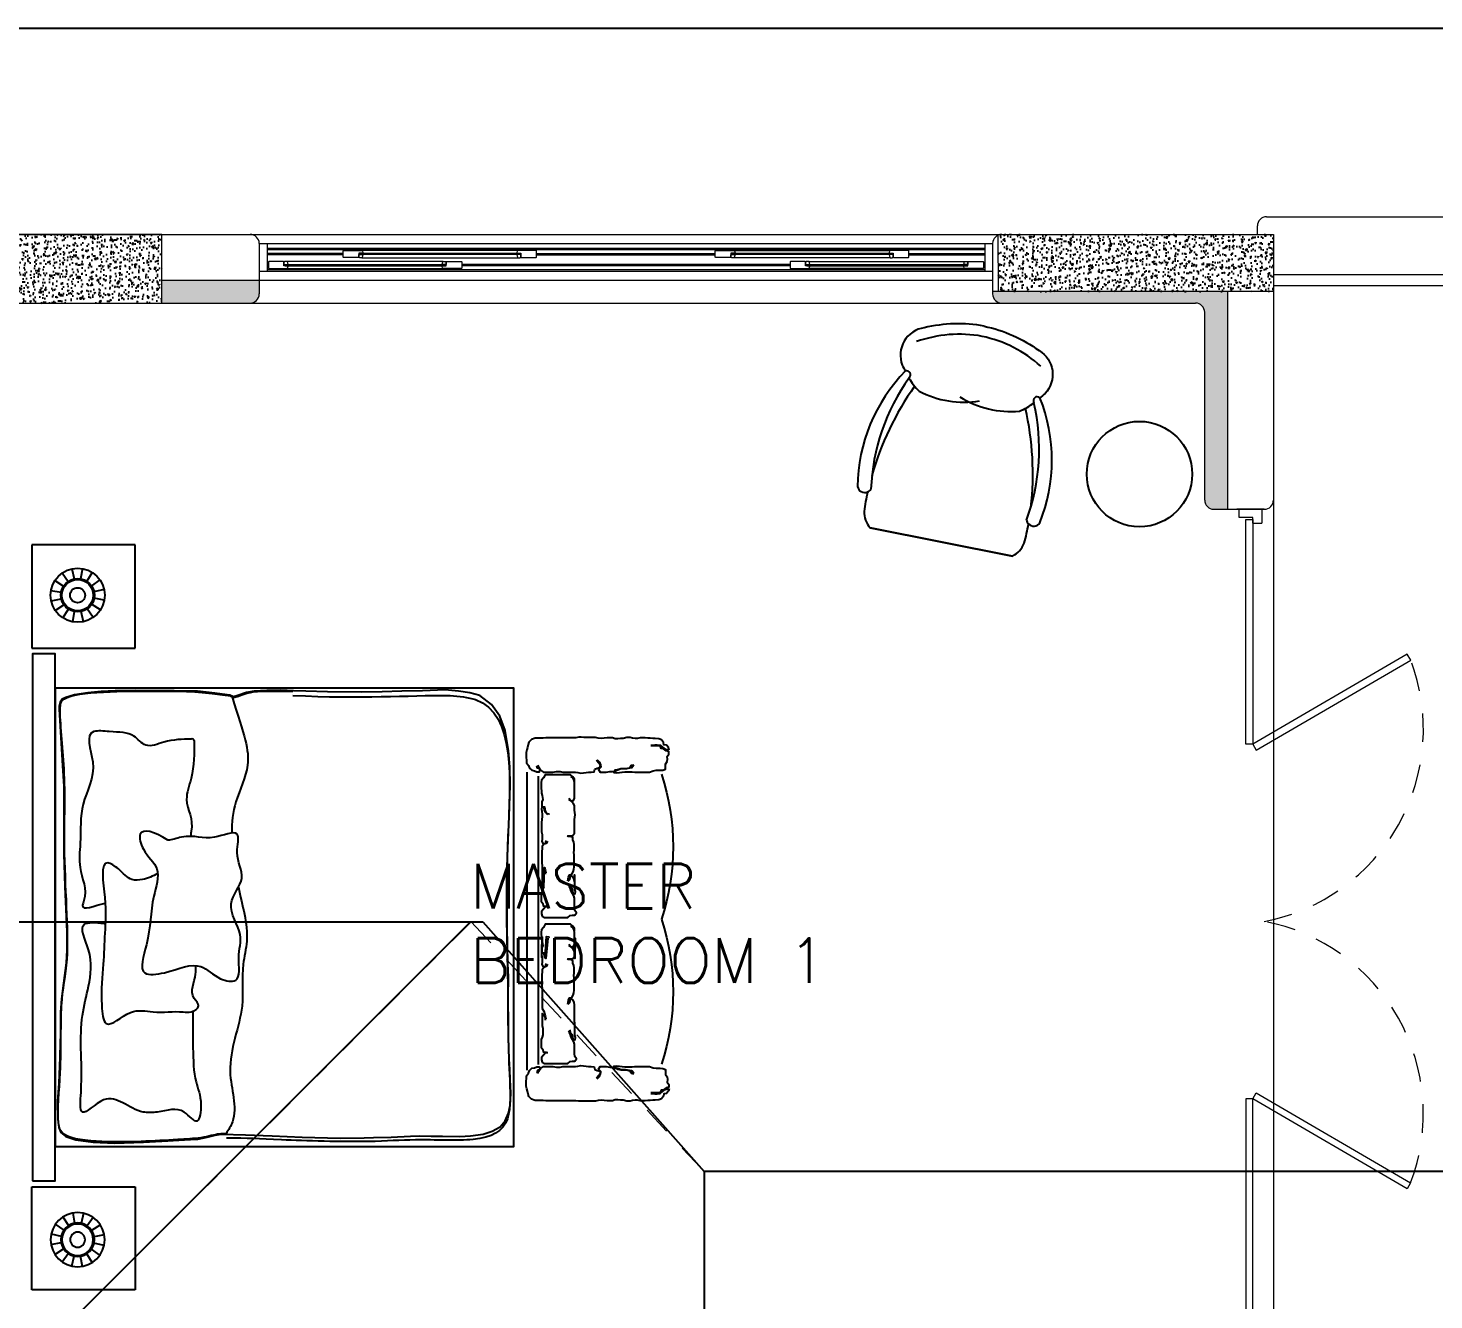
# Model space of a CAD drawing. Header units: metres. Extents: x -232 to 581, y 30 to 789.
# Drawn here: x 233.88 to 240.01, y 603.62 to 609.17 of the extents above; entities that cross this region are included whole.
import ezdxf

# ---------------------------------------------------------------- set-up
doc = ezdxf.new("R2010")
doc.units = ezdxf.units.M
doc.linetypes.add('HIDDEN2', pattern=[0.1875, 0.125, -0.0625])
for name, color, linetype in [('_electricos-Leyenda', 7, 'Continuous'), ('HATCH', 8, 'Continuous'), ('MOBILIARIOS', 252, 'Continuous')]:
    doc.layers.add(name, color=color, linetype=linetype)
for name, color, linetype, lineweight in [('A-DOOR', 35, 'Continuous', 5), ('A-WALL', 250, 'Continuous', 20), ('baños', 140, 'Continuous', 0), ('Columnas', 7, 'Continuous', 18), ('cristales', 131, 'Continuous', 0), ('muros bajitos', 252, 'Continuous', 5), ('textos', 7, 'Continuous', 0)]:
    doc.layers.add(name, color=color, linetype=linetype, lineweight=lineweight)
doc.layers.add('PISO', color=7, linetype='Continuous', lineweight=5, true_color=0xe6e6e6)
doc.layers.add('Techos 1', color=7, linetype='HIDDEN2', lineweight=9, true_color=0x42391a)
doc.layers.add('RELLENO SECCION', color=8, linetype='Continuous', lineweight=0, transparency=0.4)
doc.styles.get("Standard").update_dxf_attribs({"font": 'arial.ttf'})
pattern_1 = [(50, (114.33107, 55.238796), (0.058299094, -0.005100507), [0.006096, -0.067056]), (355, (114.33107, 55.238796), (-0.011277895, 0.06113819), [0.0048768, -0.053644987]), (100.451445, (114.33593, 55.23837), (0.0470212, 0.05603768), [0.005180803, -0.056988878]), (46.1842, (114.33107, 55.25505), (0.086745293, -0.013453545), [0.009144, -0.100584]), (96.63556, (114.3383, 55.25393), (0.07596932, 0.07917636), [0.00777121, -0.085483395]), (351.18415, (114.33107, 55.25505), (0.07596932, 0.07917636), [0.00731519, -0.080467114]), (21, (114.3392, 55.25099), (0.048516605, -0.032724863), [0.006096, -0.067056]), (326, (114.3392, 55.25099), (0.01977665, 0.05894015), [0.0048768, -0.0536448]), (71.451445, (114.34324, 55.24826), (0.068293254, 0.026215286), [0.005180803, -0.05698878]), (37.5, (114.331071, 55.238796), (0.000988353, 0.0270576124), [0, -0.05299456, 0, -0.0544576, 0, -0.053848]), (7.5, (114.33107, 55.238796), (0.021382292, 0.032057784), [0, -0.03104896, 0, -0.05177536, 0, -0.0205232]), (327.5, (114.312946, 55.238796), (0.0433889905, -0.001833198), [0, -0.02032, 0, -0.0633984, 0, -0.0841248]), (317.5, (114.304818, 55.238796), (0.047401338, 0.008136477), [0, -0.026416, 0, -0.04210304, 0, -0.0597408])]

# ---------------------------------------------------------------- blocks, each defined once
blk = doc.blocks.new('A$Ca3ef8f56')
at = {"layer": 'MOBILIARIOS'}
for p, q in [((0.0032, 0.1527), (0.0032, 1.4519)), ((0.0532, 0.1694), (0.0532, 1.4284))]:
    blk.add_line(p, q, dxfattribs=at)
for points in [[(0.6249, 1.5324), (0.6212, 1.5434), (0.6126, 1.5544), (0.6016, 1.5556), (0.6004, 1.5666), (0.5906, 1.5776), (0.5796, 1.5825), (0.5637, 1.5837), (0.5527, 1.5837), (0.5417, 1.5849), (0.5307, 1.5849), (0.5197, 1.5862), (0.4977, 1.5862), (0.4867, 1.5837), (0.4757, 1.5837), (0.4647, 1.5849), (0.4537, 1.5874), (0.4402, 1.5874), (0.4231, 1.5837), (0.4121, 1.5837), (0.4011, 1.5825), (0.3889, 1.5825), (0.3766, 1.5862), (0.3534, 1.5862), (0.3412, 1.5849), (0.3302, 1.5837), (0.3143, 1.5849), (0.3033, 1.5874), (0.2519, 1.5874), (0.2409, 1.5886), (0.2299, 1.5886), (0.2177, 1.5862), (0.0868, 1.5862), (0.0746, 1.5849), (0.0391, 1.5849), (0.0245, 1.5788), (0.0122, 1.5678), (0.0086, 1.5568), (0.0061, 1.5446), (0.0037, 1.5336), (0, 1.5226), (0, 1.5116), (0.0012, 1.5006), (0.0024, 1.4884), (0.0024, 1.4774), (0.011, 1.4652), (0.0147, 1.4542), (0.0257, 1.4445), (0.0367, 1.442), (0.0477, 1.4383), (0.0587, 1.4383), (0.0611, 1.4493), (0.0501, 1.4542), (0.0477, 1.464)], [(0.4708, 1.4664), (0.4622, 1.4554), (0.4512, 1.4542), (0.4341, 1.4506), (0.4231, 1.4506), (0.4109, 1.4493), (0.3999, 1.4457), (0.3876, 1.4457), (0.3828, 1.4347), (0.395, 1.4335), (0.4072, 1.4347), (0.4194, 1.4371), (0.4317, 1.4383), (0.4635, 1.4383), (0.4745, 1.4359), (0.516, 1.4359), (0.527, 1.4371), (0.5381, 1.4371), (0.5552, 1.442), (0.5674, 1.4445), (0.5845, 1.4445), (0.5968, 1.4457), (0.6078, 1.4493), (0.609, 1.4603), (0.609, 1.4713), (0.6151, 1.4823), (0.6175, 1.4933), (0.6163, 1.5043), (0.6224, 1.5153), (0.6224, 1.5263), (0.6114, 1.53), (0.6004, 1.5385), (0.5894, 1.5397), (0.5845, 1.5507), (0.5735, 1.552), (0.5442, 1.552)], [(0.5442, 1.5544), (0.5613, 1.5556), (0.5723, 1.5556), (0.5845, 1.5544), (0.5955, 1.5458), (0.6065, 1.5373), (0.6175, 1.5348), (0.6212, 1.5348)], [(0.0501, 1.4677), (0.0563, 1.4567), (0.0636, 1.4457), (0.0758, 1.4371), (0.0905, 1.4371), (0.1064, 1.4359), (0.1174, 1.4371), (0.1333, 1.4396), (0.1492, 1.4396), (0.1602, 1.4359), (0.1981, 1.4359), (0.2152, 1.4371), (0.2262, 1.4347), (0.2385, 1.4322), (0.2507, 1.4335), (0.2617, 1.4347), (0.2727, 1.4359), (0.2837, 1.4371), (0.2972, 1.4383), (0.2996, 1.4493), (0.3106, 1.4542), (0.3216, 1.4567), (0.3241, 1.4677), (0.3143, 1.4787), (0.3069, 1.4884)], [(0.3106, 1.4909), (0.3204, 1.4799), (0.3253, 1.4689), (0.3265, 1.4579), (0.3155, 1.4481), (0.3228, 1.4371), (0.3497, 1.4371), (0.3656, 1.4396), (0.3779, 1.4396), (0.3889, 1.4408), (0.3999, 1.4481), (0.4133, 1.4518), (0.4402, 1.4518), (0.4525, 1.4554), (0.4598, 1.4664), (0.4696, 1.4689)], [(0.0946, 1.3772), (0.0844, 1.3772), (0.0759, 1.3874), (0.0673, 1.3976), (0.0673, 1.4078), (0.0708, 1.4181), (0.081, 1.4232), (0.1822, 1.4232), (0.1924, 1.4146), (0.2026, 1.4129), (0.2129, 1.4129), (0.2197, 1.4027), (0.2129, 1.3925), (0.2112, 1.3806), (0.2112, 1.3397), (0.2078, 1.3294), (0.2026, 1.3192), (0.1975, 1.309), (0.1941, 1.2988), (0.189, 1.2885), (0.1856, 1.2817)], [(0.0844, 1.234), (0.0844, 1.2238), (0.081, 1.2135), (0.0708, 1.205), (0.0708, 1.2579), (0.0725, 1.2715), (0.0725, 1.2988), (0.0708, 1.309), (0.0656, 1.3192), (0.0656, 1.3516), (0.0725, 1.3618), (0.0742, 1.372), (0.0844, 1.3737), (0.0895, 1.3737)], [(0.189, 1.2766), (0.1924, 1.2868), (0.1992, 1.2971), (0.2026, 1.3073), (0.2044, 1.3175), (0.2146, 1.3209), (0.2163, 1.3107), (0.2129, 1.3005), (0.2129, 1.2476), (0.2112, 1.2374), (0.2112, 1.1675), (0.2095, 1.1573), (0.2061, 1.1471), (0.1958, 1.1385), (0.1907, 1.1488), (0.189, 1.159), (0.1822, 1.1658)], [(0.0929, 0.9903), (0.0878, 1.0005), (0.0776, 1.0039), (0.0708, 1.0141), (0.0708, 1.0244), (0.069, 1.0346), (0.069, 1.0857), (0.0708, 1.0959), (0.0708, 1.1829), (0.0776, 1.1948), (0.081, 1.205), (0.0827, 1.2152), (0.0861, 1.2272), (0.0861, 1.2289)], [(0.1822, 1.1641), (0.1856, 1.1471), (0.189, 1.1368), (0.1992, 1.1351), (0.2061, 1.1249), (0.2078, 1.1147), (0.2095, 1.1028), (0.2095, 1.0499), (0.2078, 1.0397), (0.2095, 1.0295), (0.2095, 1.0056), (0.2078, 0.9954), (0.2044, 0.9852), (0.2044, 0.9749), (0.1941, 0.9698), (0.1839, 0.9698), (0.1822, 0.9664), (0.2026, 0.9664), (0.2112, 0.9562), (0.2112, 0.8965), (0.2129, 0.8863), (0.2146, 0.8761), (0.2129, 0.9659), (0.2112, 0.9556), (0.2112, 0.9352), (0.2061, 0.925), (0.1958, 0.9147), (0.1873, 0.9079)], [(0.0946, 0.8761), (0.0861, 0.9659), (0.081, 0.9556), (0.0793, 0.9454), (0.069, 0.9403), (0.0673, 0.9505), (0.069, 0.9607), (0.0708, 0.8727), (0.0708, 0.8829), (0.069, 0.8965), (0.0673, 0.9085), (0.0673, 0.9494), (0.0708, 0.9613), (0.0708, 0.9818), (0.069, 0.992), (0.0742, 1.0022), (0.0844, 1.0005), (0.0878, 0.9903), (0.0895, 0.9869)], [(0.2112, 0.8449), (0.2112, 0.8346), (0.2044, 0.8244), (0.1941, 0.8159), (0.0827, 0.8159), (0.0759, 0.8295), (0.0673, 0.8397), (0.0656, 0.85), (0.0656, 0.8602), (0.0673, 0.8704), (0.0673, 0.8806), (0.0708, 0.8909), (0.0725, 0.9079), (0.069, 0.9181), (0.069, 0.9386), (0.081, 0.9403), (0.0827, 0.959), (0.0895, 0.8693), (0.0998, 0.871), (0.0981, 0.8744)], [(0.1873, 0.9028), (0.1958, 0.913), (0.2061, 0.9147), (0.2112, 0.9045), (0.2112, 0.8517), (0.2095, 0.8414), (0.2061, 0.8312), (0.1958, 0.8244)], [(0.0844, 0.5968), (0.0844, 0.5866), (0.081, 0.5764), (0.0708, 0.5679), (0.0708, 0.6207), (0.0725, 0.6343), (0.0725, 0.6616), (0.0708, 0.6718), (0.0656, 0.6821), (0.0656, 0.7144), (0.0725, 0.7247), (0.0742, 0.7349), (0.0844, 0.7366), (0.0895, 0.7366)], [(0.0946, 0.74), (0.0844, 0.74), (0.0759, 0.7502), (0.0673, 0.7604), (0.0673, 0.7707), (0.0708, 0.7809), (0.081, 0.786), (0.1822, 0.786), (0.1924, 0.7775), (0.2026, 0.7758), (0.2129, 0.7758), (0.2197, 0.7656), (0.2129, 0.7553), (0.2112, 0.7434), (0.2112, 0.7025), (0.2078, 0.6923), (0.2026, 0.6821), (0.1975, 0.6718), (0.1941, 0.6616), (0.189, 0.6514), (0.1856, 0.6446)], [(0.189, 0.6394), (0.1924, 0.6497), (0.1992, 0.6599), (0.2026, 0.6701), (0.2044, 0.6803), (0.2146, 0.6838), (0.2163, 0.6735), (0.2129, 0.6633), (0.2129, 0.6105), (0.2112, 0.6002), (0.2112, 0.6304), (0.2095, 0.6201), (0.2061, 0.6099), (0.1958, 0.6014), (0.1907, 0.6116), (0.189, 0.6218), (0.1822, 0.6287)], [(0.0929, 0.4531), (0.0878, 0.4633), (0.0776, 0.4668), (0.0708, 0.477), (0.0708, 0.4872), (0.069, 0.4974), (0.069, 0.5486), (0.0708, 0.5588), (0.0708, 0.6457), (0.0776, 0.6576), (0.081, 0.5679), (0.0827, 0.5781), (0.0861, 0.59), (0.0861, 0.5917)], [(0.1822, 0.627), (0.1856, 0.6099), (0.189, 0.5997), (0.1992, 0.598), (0.2061, 0.5878), (0.2078, 0.5775), (0.2095, 0.5656), (0.2095, 0.5128), (0.2078, 0.5025), (0.2095, 0.4923), (0.2095, 0.4685), (0.2078, 0.4582), (0.2044, 0.448), (0.2044, 0.4378), (0.1941, 0.4327), (0.1839, 0.4327), (0.1822, 0.4293), (0.2026, 0.4293), (0.2112, 0.419), (0.2112, 0.3594), (0.2129, 0.3492), (0.2146, 0.3389), (0.2129, 0.3287), (0.2112, 0.3185), (0.2112, 0.298), (0.2061, 0.2878), (0.1958, 0.2776), (0.1873, 0.2708)], [(0.0946, 0.3389), (0.0861, 0.3287), (0.081, 0.3185), (0.0793, 0.3083), (0.069, 0.3031), (0.0673, 0.3134), (0.069, 0.3236), (0.0708, 0.3355), (0.0708, 0.3457), (0.069, 0.3594), (0.0673, 0.3713), (0.0673, 0.4122), (0.0708, 0.4241), (0.0708, 0.4446), (0.069, 0.4548), (0.0742, 0.465), (0.0844, 0.4633), (0.0878, 0.4531), (0.0895, 0.4497)], [(0.2112, 0.1926), (0.2112, 0.1824), (0.2044, 0.1721), (0.1941, 0.1636), (0.0827, 0.1636), (0.0759, 0.1772), (0.0673, 0.1875), (0.0656, 0.1977), (0.0656, 0.223), (0.0673, 0.2333), (0.0673, 0.2435), (0.0708, 0.2537), (0.0725, 0.2708), (0.069, 0.281), (0.069, 0.3014), (0.081, 0.3031), (0.0827, 0.3219), (0.0895, 0.3321), (0.0998, 0.3338), (0.0981, 0.3372)], [(0.1873, 0.2656), (0.1958, 0.2759), (0.2061, 0.2776), (0.2112, 0.2673), (0.2112, 0.1994), (0.2095, 0.1892), (0.2061, 0.179), (0.1958, 0.1721)], [(0.6249, 0.0562), (0.6212, 0.0452), (0.6126, 0.0342), (0.6016, 0.033), (0.6004, 0.022), (0.5906, 0.011), (0.5796, 0.0061), (0.5637, 0.0049), (0.5527, 0.0049), (0.5417, 0.0037), (0.5307, 0.0037), (0.5197, 0.0024), (0.4977, 0.0024), (0.4867, 0.0049), (0.4757, 0.0049), (0.4647, 0.0037), (0.4537, 0.0012), (0.4402, 0.0012), (0.4231, 0.0049), (0.4121, 0.0049), (0.4011, 0.0061), (0.3889, 0.0061), (0.3766, 0.0024), (0.3534, 0.0024), (0.3412, 0.0037), (0.3302, 0.0049), (0.3143, 0.0037), (0.3033, 0.0012), (0.2519, 0.0012), (0.2409, 0), (0.2299, 0), (0.2177, 0.0024), (0.0868, 0.0024), (0.0746, 0.0037), (0.0391, 0.0037), (0.0245, 0.0098), (0.0122, 0.0208), (0.0086, 0.0318), (0.0061, 0.044), (0.0037, 0.055), (0, 0.066), (0, 0.077), (0.0012, 0.088), (0.0024, 0.1002), (0.0024, 0.1112), (0.011, 0.1234), (0.0147, 0.1344), (0.0257, 0.1441), (0.0367, 0.1466), (0.0477, 0.1503), (0.0587, 0.1503), (0.0611, 0.1393), (0.0501, 0.1344), (0.0477, 0.1246)], [(0.0501, 0.1209), (0.0563, 0.1319), (0.0636, 0.1429), (0.0758, 0.1515), (0.0905, 0.1515), (0.1064, 0.1527), (0.1174, 0.1515), (0.1333, 0.149), (0.1492, 0.149), (0.1602, 0.1527), (0.1981, 0.1527), (0.2152, 0.1515), (0.2262, 0.1539), (0.2385, 0.1564), (0.2507, 0.1551), (0.2617, 0.1539), (0.2727, 0.1527), (0.2837, 0.1515), (0.2972, 0.1503), (0.2996, 0.1393), (0.3106, 0.1344), (0.3216, 0.1319), (0.3241, 0.1209), (0.3143, 0.1099), (0.3069, 0.1002)], [(0.3106, 0.0977), (0.3204, 0.1087), (0.3253, 0.1197), (0.3265, 0.1307), (0.3155, 0.1405), (0.3228, 0.1515), (0.3497, 0.1515), (0.3656, 0.149), (0.3779, 0.149), (0.3889, 0.1478), (0.3999, 0.1405), (0.4133, 0.1368), (0.4402, 0.1368), (0.4525, 0.1332), (0.4598, 0.1222), (0.4696, 0.1197)], [(0.4708, 0.1222), (0.4622, 0.1332), (0.4512, 0.1344), (0.4341, 0.138), (0.4231, 0.138), (0.4109, 0.1393), (0.3999, 0.1429), (0.3876, 0.1429), (0.3828, 0.1539), (0.395, 0.1551), (0.4072, 0.1539), (0.4194, 0.1515), (0.4317, 0.1503), (0.4635, 0.1503), (0.4745, 0.1527), (0.516, 0.1527), (0.527, 0.1515), (0.5381, 0.1515), (0.5552, 0.1466), (0.5674, 0.1441), (0.5845, 0.1441), (0.5968, 0.1429), (0.6078, 0.1393), (0.609, 0.1283), (0.609, 0.1173), (0.6151, 0.1063), (0.6175, 0.0953), (0.6163, 0.0843), (0.6224, 0.0733), (0.6224, 0.0623), (0.6114, 0.0586), (0.6004, 0.0501), (0.5894, 0.0489), (0.5845, 0.0379), (0.5735, 0.0366), (0.5442, 0.0366)], [(0.5442, 0.0342), (0.5613, 0.033), (0.5723, 0.033), (0.5845, 0.0342), (0.5955, 0.0428), (0.6065, 0.0513), (0.6175, 0.0537), (0.6212, 0.0537)]]:
    blk.add_lwpolyline(points, dxfattribs=at)
for centre in [(-0.3846, 1.1107), (-0.3846, 0.4779)]:
    blk.add_arc(centre, 1.0261, 342.03988, 17.96012, dxfattribs=at)
blk = doc.blocks.new('A$Ca77e88c0')
at = {"layer": 'MOBILIARIOS', "linetype": 'Continuous'}
for p, q in [((0, 1.3457), (0.2432, 0.761)), ((0.2435, 0.7603), (0, 1.3457))]:
    blk.add_line(p, q, dxfattribs=at)
for points in [[(1.0081, 1.4216, 0.103931), (0.8565, 1.6353, 0.481643), (0.668, 1.624, 0.047693), (0.6541, 1.5985, 0.047693)], [(1.0081, 1.4216, -0.103931), (1.0528, 1.1635, -0.481643), (0.9119, 1.0378, -0.047693), (0.884, 1.0459, -0.047693)]]:
    blk.add_lwpolyline(points, format="xyb", dxfattribs=at)
blk.add_circle((0.8492, 0.4996), 0.2299, dxfattribs=at)
for centre, radius, start, end in [((0.5212, 0.8742), 0.7364, 79.59643, 123.14146), ((0.6434, 1.5847), 0.0175, 250.45416, 52.05868), ((0.6434, 1.5847), 0.0175, 250.45416, 52.05868), ((0.4617, 1.1866), 0.5495, 23.33144, 53.59476), ((0.4617, 1.1866), 0.5495, 23.33144, 53.59476), ((0.612, 0.6674), 0.9011, 88.37632, 121.47958), ((0.612, 0.6674), 0.9011, 88.37632, 121.47958), ((0.8583, 1.4567), 0.2476, 153.21646, 169.91816), ((0.8583, 1.4567), 0.2476, 153.21646, 169.91816), ((0.1421, 1.4684), 0.0325, 136.37866, 235.73513), ((0.5865, 0.2493), 1.2787, 88.45422, 107.93514), ((0.5865, 0.2493), 1.2787, 88.45422, 107.93514), ((1.0281, 1.5426), 0.4158, 185.87863, 223.40331), ((1.0281, 1.5426), 0.4158, 185.87863, 223.40331), ((0.4823, 0.53), 0.9795, 111.46313, 116.51175), ((0.1421, 1.4684), 0.0325, 235.69793, 268.75394), ((0.0995, 1.3192), 0.1029, 121.9514, 165.06161), ((0.4562, 1.1998), 0.5495, 351.57503, 21.83835), ((0.4562, 1.1998), 0.5495, 351.57503, 21.83835), ((1.108, 1.3505), 0.4158, 181.76648, 219.29117), ((0.1939, 1.6724), 0.9011, 283.69021, 316.79348), ((0.1939, 1.6724), 0.9011, 283.69021, 316.79348), ((0.2766, 1.4622), 0.7364, 282.02833, 325.57337), ((-0.1206, 1.9492), 1.2787, 297.23466, 316.71557), ((-0.1206, 1.9492), 1.2787, 297.23466, 316.71557), ((0.9273, 1.2907), 0.2476, 235.25163, 251.95333), ((0.9273, 1.2907), 0.2476, 235.25163, 251.95333), ((0.8666, 1.048), 0.0175, 353.11111, 154.71564), ((0.8666, 1.048), 0.0175, 353.11111, 154.71564), ((0.2948, 0.8495), 0.1029, 240.09136, 283.20158), ((0.0052, 1.6774), 0.9795, 288.64122, 293.68984), ((0.4307, 0.7745), 0.0325, 169.43466, 268.79113), ((0.4307, 0.7745), 0.0325, 136.37866, 169.43466), ((0.4307, 0.7745), 0.0325, 136.37866, 169.43466)]:
    blk.add_arc(centre, radius, start, end, dxfattribs=at)
blk = doc.blocks.new('A$Cb50f4bf1')
at = {"layer": 'MOBILIARIOS'}
for p, q in [((0.45, 0.45), (0, 0.45)), ((0, 0.45), (0, 0)), ((0.45, 0), (0.45, 0.45)), ((0.1314, 0.3148), (0.1695, 0.2902)), ((0.1635, 0.348), (0.1893, 0.3107)), ((0.2058, 0.3663), (0.2154, 0.322)), ((0.2519, 0.3671), (0.2438, 0.3224)), ((0.2948, 0.3501), (0.2703, 0.312)), ((0.328, 0.318), (0.2907, 0.2922)), ((0.1144, 0.2719), (0.1591, 0.2638)), ((0.3463, 0.2757), (0.302, 0.2661)), ((0.1152, 0.2258), (0.1595, 0.2353)), ((0.1335, 0.1834), (0.1708, 0.2092)), ((0.1667, 0.1514), (0.1913, 0.1895)), ((0.2981, 0.1535), (0.2723, 0.1908)), ((0.3301, 0.1867), (0.292, 0.2112)), ((0.3471, 0.2296), (0.3025, 0.2377)), ((0.2096, 0.1344), (0.2177, 0.179)), ((0.2557, 0.1352), (0.2462, 0.1795)), ((0, 0), (0.45, 0))]:
    blk.add_line(p, q, dxfattribs=at)
for radius in [0.1182, 0.0729, 0.0684, 0.0328]:
    blk.add_circle((0.2308, 0.2507), radius, dxfattribs=at)
blk = doc.blocks.new('A$C2f9b60d5')
at = {"layer": 'A-DOOR'}
for p, q in [((0, 0.1005), (0.06, 0.1005)), ((0, 0.1005), (0, 0.0005)), ((0.06, 0.0605), (0.06, 0.1005)), ((3.6, 0.1), (3.54, 0.1)), ((3.54, 0.06), (3.54, 0.1)), ((3.6, 0.1), (3.6, 0)), ((0.035, 0.0005), (0, 0.0005)), ((0.035, 0.0605), (0.035, 0.0005)), ((0.06, 0.0605), (0.035, 0.0605)), ((3.54, 0.06), (3.565, 0.06)), ((3.565, 0.06), (3.565, 0)), ((3.565, 0), (3.6, 0))]:
    blk.add_line(p, q, dxfattribs=at)
for points in [[(0.6314, 0.7341), (1.0247, 0.0604), (1.0509, 0.0757), (0.6576, 0.7494)], [(2.9658, 0.7337), (2.5723, 0.0601), (2.5462, 0.0754), (2.9397, 0.749)], [(0.0446, 0.0605), (1.0247, 0.0604), (1.0247, 0.0301), (0.0446, 0.0302)], [(3.5524, 0.06), (2.5723, 0.0601), (2.5723, 0.0298), (3.5524, 0.0297)]]:
    blk.add_lwpolyline(points, close=True, dxfattribs=at)
at = {"layer": 'A-DOOR', "linetype": 'HIDDEN2'}
for centre, start, end in [((0.96, -0.0488), 10.76134, 110.74881), ((2.637, -0.0491), 69.23247, 169.21994)]:
    blk.add_arc(centre, 0.8536, start, end, dxfattribs=at)
blk = doc.blocks.new('A$C89702949')
at = {"layer": 'HATCH'}
h = blk.add_hatch(dxfattribs=at)
h.set_pattern_fill('AR-CONC', color=256, scale=0.00032)
h.set_pattern_definition(pattern_1)
h.paths.add_polyline_path([(15.3, 19.9891), (15.3, 19.6891), (16.1, 19.6891), (16.1, 19.9891)])
h = blk.add_hatch(dxfattribs=at)
h.set_pattern_fill('AR-CONC', color=256, scale=0.00032)
h.set_pattern_definition(pattern_1)
h.paths.add_polyline_path([(19.7495, 19.9891), (19.75, 19.7391), (20.7, 19.7391), (20.95, 19.7391), (20.95, 19.9891)])
at = {"layer": 'Columnas'}
for points in [[(15.3, 19.9891), (15.3, 19.6891), (16.1, 19.6891), (16.1, 19.9891)], [(19.7495, 19.9891), (20.95, 19.9891), (20.95, 19.7391), (20.7, 19.7391), (20.7, 19.7391), (19.75, 19.7391)]]:
    blk.add_lwpolyline(points, close=True, dxfattribs=at)
blk = doc.blocks.new('20.03.2026 LN 09 SEGUNDO NIVEL ARQ')
at = {"layer": 'RELLENO SECCION'}
h = blk.add_hatch(color=5, dxfattribs=at)
h.dxf.hatch_style = 1
h.paths.add_polyline_path([(91.8209, -42.6986), (91.3959, -42.6986), (91.3959, -42.7986), (91.7809, -42.7986, 0.414214), (91.8209, -42.7586)])
h = blk.add_hatch(color=5, dxfattribs=at)
h.dxf.hatch_style = 1
edge = h.paths.add_edge_path()
edge.add_line((95.0459, -42.7486), (95.0209, -42.7486))
edge.add_line((95.0209, -42.7486), (95.0209, -42.7586))
edge.add_arc((95.0609, -42.7586), 0.04, 180, 270)
edge.add_line((95.0609, -42.7986), (95.9059, -42.7986))
edge.add_arc((95.9059, -42.8386), 0.04, 0, 90, ccw=False)
edge.add_line((95.9459, -42.8386), (95.9459, -43.6586))
edge.add_arc((95.9859, -43.6586), 0.04, 180, 270)
edge.add_line((95.9859, -43.6986), (96.0459, -43.6986))
edge.add_line((96.0459, -43.6986), (96.0459, -42.7486))
edge.add_line((96.0459, -42.7486), (95.9959, -42.7486))
edge.add_line((95.9959, -42.7486), (95.0459, -42.7486))
at = {"layer": 'A-DOOR', "color": 5}
for p, q in [((91.7809, -42.4986), (95.0609, -42.4986)), ((91.8209, -42.5386), (95.0209, -42.5386)), ((91.8549, -42.5386), (91.8549, -42.6586)), ((91.8549, -42.5586), (94.9869, -42.5586)), ((91.8549, -42.5646), (94.9869, -42.5646)), ((94.9869, -42.5386), (94.9869, -42.6586)), ((92.1869, -42.5816), (91.8549, -42.5816)), ((92.1869, -42.5876), (91.8549, -42.5876)), ((91.8624, -42.6176), (91.8609, -42.6191)), ((91.8609, -42.6191), (91.8609, -42.6461)), ((91.9274, -42.6176), (91.8624, -42.6176)), ((91.9289, -42.6191), (91.9274, -42.6176)), ((91.9289, -42.6366), (91.9289, -42.6191)), ((92.6237, -42.6166), (91.9422, -42.6166)), ((92.1869, -42.5711), (92.1884, -42.5696)), ((92.1869, -42.5981), (92.1869, -42.5711)), ((92.1884, -42.5996), (92.1869, -42.5981)), ((92.1884, -42.5696), (92.2691, -42.5696)), ((92.2534, -42.5996), (92.1884, -42.5996)), ((92.2549, -42.5981), (92.2534, -42.5996)), ((92.2724, -42.5806), (92.2549, -42.5806)), ((92.2549, -42.5806), (92.2549, -42.5981)), ((92.2549, -42.5836), (92.2599, -42.5836)), ((92.2549, -42.5836), (92.2599, -42.5836)), ((92.2599, -42.5816), (92.2659, -42.5856)), ((92.2599, -42.5856), (92.2659, -42.5816)), ((92.2682, -42.6006), (92.9497, -42.6006)), ((92.2691, -42.5696), (92.2709, -42.5711)), ((92.9488, -42.5696), (92.2691, -42.5696)), ((92.2709, -42.5711), (92.2729, -42.5791)), ((92.2729, -42.5801), (92.2724, -42.5806)), ((92.2729, -42.5791), (92.2729, -42.5801)), ((92.6369, -42.6191), (92.6384, -42.6176)), ((92.6369, -42.6366), (92.6369, -42.6191)), ((92.6384, -42.6176), (92.7034, -42.6176)), ((92.7049, -42.6191), (92.7034, -42.6176)), ((92.7049, -42.6191), (92.7049, -42.6461)), ((92.9469, -42.5711), (92.9449, -42.5791)), ((92.9449, -42.5791), (92.9449, -42.5801)), ((92.9449, -42.5801), (92.9454, -42.5806)), ((92.9454, -42.5806), (92.9629, -42.5806)), ((92.9488, -42.5696), (92.9469, -42.5711)), ((93.0294, -42.5696), (92.9488, -42.5696)), ((92.9579, -42.5816), (92.9519, -42.5856)), ((92.9579, -42.5856), (92.9519, -42.5816)), ((92.9629, -42.5836), (92.9579, -42.5836)), ((92.9629, -42.5836), (92.9579, -42.5836)), ((92.9629, -42.5806), (92.9629, -42.5981)), ((92.9629, -42.5981), (92.9644, -42.5996)), ((92.9644, -42.5996), (93.0294, -42.5996)), ((93.0309, -42.5711), (93.0294, -42.5696)), ((93.0294, -42.5996), (93.0309, -42.5981)), ((93.0309, -42.5981), (93.0309, -42.5711)), ((93.0309, -42.5816), (93.8109, -42.5816)), ((93.0309, -42.5876), (93.8109, -42.5876)), ((93.8109, -42.5711), (93.8124, -42.5696)), ((93.8109, -42.5981), (93.8109, -42.5711)), ((93.8124, -42.5996), (93.8109, -42.5981)), ((93.8124, -42.5696), (93.8931, -42.5696)), ((93.8774, -42.5996), (93.8124, -42.5996)), ((93.8789, -42.5981), (93.8774, -42.5996)), ((93.8964, -42.5806), (93.8789, -42.5806)), ((93.8789, -42.5806), (93.8789, -42.5981)), ((93.8789, -42.5836), (93.8839, -42.5836)), ((93.8789, -42.5836), (93.8839, -42.5836)), ((93.8839, -42.5816), (93.8899, -42.5856)), ((93.8839, -42.5856), (93.8899, -42.5816)), ((94.5737, -42.6006), (93.8922, -42.6006)), ((93.8931, -42.5696), (93.8949, -42.5711)), ((93.8931, -42.5696), (94.5728, -42.5696)), ((93.8949, -42.5711), (93.8969, -42.5791)), ((93.8969, -42.5801), (93.8964, -42.5806)), ((93.8969, -42.5791), (93.8969, -42.5801)), ((94.1369, -42.6191), (94.1384, -42.6176)), ((94.1369, -42.6191), (94.1369, -42.6461)), ((94.2034, -42.6176), (94.1384, -42.6176)), ((94.2049, -42.6191), (94.2034, -42.6176)), ((94.2049, -42.6366), (94.2049, -42.6191)), ((94.2182, -42.6166), (94.8997, -42.6166)), ((94.5709, -42.5711), (94.5689, -42.5791)), ((94.5689, -42.5791), (94.5689, -42.5801)), ((94.5689, -42.5801), (94.5694, -42.5806)), ((94.5694, -42.5806), (94.5869, -42.5806)), ((94.5728, -42.5696), (94.5709, -42.5711)), ((94.6534, -42.5696), (94.5728, -42.5696)), ((94.5819, -42.5816), (94.5759, -42.5856)), ((94.5819, -42.5856), (94.5759, -42.5816)), ((94.5869, -42.5836), (94.5819, -42.5836)), ((94.5869, -42.5836), (94.5819, -42.5836)), ((94.5869, -42.5806), (94.5869, -42.5981)), ((94.5869, -42.5981), (94.5884, -42.5996)), ((94.5884, -42.5996), (94.6534, -42.5996)), ((94.6549, -42.5711), (94.6534, -42.5696)), ((94.6534, -42.5996), (94.6549, -42.5981)), ((94.6549, -42.5981), (94.6549, -42.5711)), ((94.6549, -42.5816), (94.9869, -42.5816)), ((94.6549, -42.5876), (94.9869, -42.5876)), ((94.9129, -42.6191), (94.9144, -42.6176)), ((94.9129, -42.6366), (94.9129, -42.6191)), ((94.9144, -42.6176), (94.9794, -42.6176)), ((94.9794, -42.6176), (94.9809, -42.6191)), ((94.9809, -42.6191), (94.9809, -42.6461)), ((91.8209, -42.6586), (95.0209, -42.6586)), ((91.8549, -42.6526), (94.9869, -42.6526)), ((91.8609, -42.6461), (91.8624, -42.6476)), ((91.8624, -42.6476), (91.9431, -42.6476)), ((91.9289, -42.6336), (91.9339, -42.6336)), ((91.9289, -42.6336), (91.9339, -42.6336)), ((91.9464, -42.6366), (91.9289, -42.6366)), ((91.9339, -42.6356), (91.9399, -42.6316)), ((91.9339, -42.6316), (91.9399, -42.6356)), ((91.9431, -42.6476), (91.9449, -42.6462)), ((91.9431, -42.6476), (92.6228, -42.6476)), ((91.9449, -42.6462), (91.9469, -42.6381)), ((91.9469, -42.6371), (91.9464, -42.6366)), ((91.9469, -42.6381), (91.9469, -42.6371)), ((92.6189, -42.6371), (92.6194, -42.6366)), ((92.6189, -42.6381), (92.6189, -42.6371)), ((92.6209, -42.6462), (92.6189, -42.6381)), ((92.6194, -42.6366), (92.6369, -42.6366)), ((92.6228, -42.6476), (92.6209, -42.6462)), ((92.7034, -42.6476), (92.6228, -42.6476)), ((92.6319, -42.6356), (92.6259, -42.6316)), ((92.6319, -42.6316), (92.6259, -42.6356)), ((92.6369, -42.6336), (92.6319, -42.6336)), ((92.6369, -42.6336), (92.6319, -42.6336)), ((92.7049, -42.6461), (92.7034, -42.6476)), ((94.1369, -42.6296), (92.7049, -42.6296)), ((94.1369, -42.6356), (92.7049, -42.6356)), ((94.1369, -42.6461), (94.1384, -42.6476)), ((94.1384, -42.6476), (94.2191, -42.6476)), ((94.2049, -42.6336), (94.2099, -42.6336)), ((94.2049, -42.6336), (94.2099, -42.6336)), ((94.2224, -42.6366), (94.2049, -42.6366)), ((94.2099, -42.6356), (94.2159, -42.6316)), ((94.2099, -42.6316), (94.2159, -42.6356)), ((94.2191, -42.6476), (94.2209, -42.6462)), ((94.8988, -42.6476), (94.2191, -42.6476)), ((94.2209, -42.6462), (94.2229, -42.6381)), ((94.2229, -42.6371), (94.2224, -42.6366)), ((94.2229, -42.6381), (94.2229, -42.6371)), ((94.8949, -42.6371), (94.8954, -42.6366)), ((94.8949, -42.6381), (94.8949, -42.6371)), ((94.8969, -42.6462), (94.8949, -42.6381)), ((94.8954, -42.6366), (94.9129, -42.6366)), ((94.8988, -42.6476), (94.8969, -42.6462)), ((94.9794, -42.6476), (94.8988, -42.6476)), ((94.9079, -42.6356), (94.9019, -42.6316)), ((94.9079, -42.6316), (94.9019, -42.6356)), ((94.9129, -42.6336), (94.9079, -42.6336)), ((94.9129, -42.6336), (94.9079, -42.6336)), ((94.9809, -42.6461), (94.9794, -42.6476)), ((91.8209, -42.6986), (95.0209, -42.6986))]:
    blk.add_line(p, q, dxfattribs=at)
for points in [[(91.9311, -42.6181, -0.341999), (91.9291, -42.6196), (91.9289, -42.62), (91.9289, -42.6296), (91.9299, -42.6306), (91.9469, -42.6306), (91.9469, -42.6301), (91.9436, -42.6177, 0.339454), (91.9422, -42.6166), (91.933, -42.6166, 0.341999)], [(92.2571, -42.5991, 0.341999), (92.2551, -42.5976), (92.2549, -42.5973), (92.2549, -42.5876), (92.2559, -42.5866), (92.2729, -42.5866), (92.2729, -42.5871), (92.2696, -42.5995, -0.339454), (92.2682, -42.6006), (92.259, -42.6006, -0.341999)], [(92.6348, -42.6181, 0.341999), (92.6367, -42.6196), (92.6369, -42.62), (92.6369, -42.6296), (92.6359, -42.6306), (92.6189, -42.6306), (92.6189, -42.6301), (92.6222, -42.6177, -0.339454), (92.6237, -42.6166), (92.6328, -42.6166, -0.341999)], [(92.9608, -42.5991, -0.341999), (92.9627, -42.5976), (92.9629, -42.5973), (92.9629, -42.5876), (92.9619, -42.5866), (92.9449, -42.5866), (92.9449, -42.5871), (92.9482, -42.5995, 0.339454), (92.9497, -42.6006), (92.9588, -42.6006, 0.341999)], [(93.8811, -42.5991, 0.341999), (93.8791, -42.5976), (93.8789, -42.5973), (93.8789, -42.5876), (93.8799, -42.5866), (93.8969, -42.5866), (93.8969, -42.5871), (93.8936, -42.5995, -0.339454), (93.8922, -42.6006), (93.883, -42.6006, -0.341999)], [(94.2071, -42.6181, -0.341999), (94.2051, -42.6196), (94.2049, -42.62), (94.2049, -42.6296), (94.2059, -42.6306), (94.2229, -42.6306), (94.2229, -42.6301), (94.2196, -42.6177, 0.339454), (94.2182, -42.6166), (94.209, -42.6166, 0.341999)], [(94.5848, -42.5991, -0.341999), (94.5867, -42.5976), (94.5869, -42.5973), (94.5869, -42.5876), (94.5859, -42.5866), (94.5689, -42.5866), (94.5689, -42.5871), (94.5722, -42.5995, 0.339454), (94.5737, -42.6006), (94.5828, -42.6006, 0.341999)], [(94.9108, -42.6181, 0.341999), (94.9127, -42.6196), (94.9129, -42.62), (94.9129, -42.6296), (94.9119, -42.6306), (94.8949, -42.6306), (94.8949, -42.6301), (94.8982, -42.6177, -0.339454), (94.8997, -42.6166), (94.9088, -42.6166, -0.341999)]]:
    blk.add_lwpolyline(points, format="xyb", close=True, dxfattribs=at)
for points in [[(92.2549, -42.5836), (92.2599, -42.5836), (92.2599, -42.5836), (92.2549, -42.5836)], [(92.9579, -42.5856), (92.2599, -42.5856), (92.2599, -42.5816), (92.9579, -42.5816)], [(92.9579, -42.5816), (92.2599, -42.5816), (92.2599, -42.5856), (92.9579, -42.5856)], [(92.2599, -42.5816), (92.2659, -42.5816), (92.2659, -42.5856), (92.2599, -42.5856)], [(92.2724, -42.5806), (92.2604, -42.5806), (92.2604, -42.5816), (92.2724, -42.5816)], [(92.2724, -42.5856), (92.2604, -42.5856), (92.2604, -42.5866), (92.2724, -42.5866)], [(92.2659, -42.5816), (92.2709, -42.5816), (92.2709, -42.5856), (92.2659, -42.5856)], [(92.9454, -42.5806), (92.9574, -42.5806), (92.9574, -42.5816), (92.9454, -42.5816)], [(92.9454, -42.5856), (92.9574, -42.5856), (92.9574, -42.5866), (92.9454, -42.5866)], [(92.9519, -42.5816), (92.9469, -42.5816), (92.9469, -42.5856), (92.9519, -42.5856)], [(92.9579, -42.5816), (92.9519, -42.5816), (92.9519, -42.5856), (92.9579, -42.5856)], [(92.9629, -42.5836), (92.9579, -42.5836), (92.9579, -42.5836), (92.9629, -42.5836)], [(93.8789, -42.5836), (93.8839, -42.5836), (93.8839, -42.5836), (93.8789, -42.5836)], [(93.8839, -42.5816), (93.8899, -42.5816), (93.8899, -42.5856), (93.8839, -42.5856)], [(93.8839, -42.5856), (94.5819, -42.5856), (94.5819, -42.5816), (93.8839, -42.5816)], [(93.8839, -42.5816), (94.5819, -42.5816), (94.5819, -42.5856), (93.8839, -42.5856)], [(93.8964, -42.5806), (93.8844, -42.5806), (93.8844, -42.5816), (93.8964, -42.5816)], [(93.8964, -42.5856), (93.8844, -42.5856), (93.8844, -42.5866), (93.8964, -42.5866)], [(93.8899, -42.5816), (93.8949, -42.5816), (93.8949, -42.5856), (93.8899, -42.5856)], [(94.5694, -42.5806), (94.5814, -42.5806), (94.5814, -42.5816), (94.5694, -42.5816)], [(94.5694, -42.5856), (94.5814, -42.5856), (94.5814, -42.5866), (94.5694, -42.5866)], [(94.5759, -42.5816), (94.5709, -42.5816), (94.5709, -42.5856), (94.5759, -42.5856)], [(94.5819, -42.5816), (94.5759, -42.5816), (94.5759, -42.5856), (94.5819, -42.5856)], [(94.5869, -42.5836), (94.5819, -42.5836), (94.5819, -42.5836), (94.5869, -42.5836)], [(91.9289, -42.6336), (91.9339, -42.6336), (91.9339, -42.6336), (91.9289, -42.6336)], [(91.9339, -42.6356), (91.9399, -42.6356), (91.9399, -42.6316), (91.9339, -42.6316)], [(91.9339, -42.6316), (92.6319, -42.6316), (92.6319, -42.6356), (91.9339, -42.6356)], [(91.9339, -42.6356), (92.6319, -42.6356), (92.6319, -42.6316), (91.9339, -42.6316)], [(91.9464, -42.6316), (91.9344, -42.6316), (91.9344, -42.6306), (91.9464, -42.6306)], [(91.9464, -42.6366), (91.9344, -42.6366), (91.9344, -42.6356), (91.9464, -42.6356)], [(91.9399, -42.6356), (91.9449, -42.6356), (91.9449, -42.6316), (91.9399, -42.6316)], [(92.6194, -42.6316), (92.6314, -42.6316), (92.6314, -42.6306), (92.6194, -42.6306)], [(92.6194, -42.6366), (92.6314, -42.6366), (92.6314, -42.6356), (92.6194, -42.6356)], [(92.6259, -42.6356), (92.6209, -42.6356), (92.6209, -42.6316), (92.6259, -42.6316)], [(92.6319, -42.6356), (92.6259, -42.6356), (92.6259, -42.6316), (92.6319, -42.6316)], [(92.6369, -42.6336), (92.6319, -42.6336), (92.6319, -42.6336), (92.6369, -42.6336)], [(94.2049, -42.6336), (94.2099, -42.6336), (94.2099, -42.6336), (94.2049, -42.6336)], [(94.9079, -42.6316), (94.2099, -42.6316), (94.2099, -42.6356), (94.9079, -42.6356)], [(94.9079, -42.6356), (94.2099, -42.6356), (94.2099, -42.6316), (94.9079, -42.6316)], [(94.2099, -42.6356), (94.2159, -42.6356), (94.2159, -42.6316), (94.2099, -42.6316)], [(94.2224, -42.6316), (94.2104, -42.6316), (94.2104, -42.6306), (94.2224, -42.6306)], [(94.2224, -42.6366), (94.2104, -42.6366), (94.2104, -42.6356), (94.2224, -42.6356)], [(94.2159, -42.6356), (94.2209, -42.6356), (94.2209, -42.6316), (94.2159, -42.6316)], [(94.8954, -42.6316), (94.9074, -42.6316), (94.9074, -42.6306), (94.8954, -42.6306)], [(94.8954, -42.6366), (94.9074, -42.6366), (94.9074, -42.6356), (94.8954, -42.6356)], [(94.9019, -42.6356), (94.8969, -42.6356), (94.8969, -42.6316), (94.9019, -42.6316)], [(94.9079, -42.6356), (94.9019, -42.6356), (94.9019, -42.6316), (94.9079, -42.6316)], [(94.9129, -42.6336), (94.9079, -42.6336), (94.9079, -42.6336), (94.9129, -42.6336)]]:
    blk.add_lwpolyline(points, close=True, dxfattribs=at)
at = {"layer": 'A-WALL', "color": 5}
for p, q in [((89.4859, -42.4986), (91.7809, -42.4986)), ((95.0609, -42.4986), (96.2059, -42.4986)), ((95.0609, -42.4986), (96.2059, -42.4986)), ((91.8209, -42.5386), (91.8209, -42.7586)), ((95.0209, -42.5386), (95.0209, -42.7586)), ((96.2459, -42.5386), (96.2459, -43.6586)), ((91.3959, -42.6986), (91.8209, -42.6986)), ((95.0459, -42.7486), (95.0209, -42.7486)), ((96.0459, -42.7486), (96.0459, -43.6986)), ((91.3959, -42.7986), (91.7809, -42.7986)), ((95.9459, -43.6586), (95.9459, -42.8386)), ((95.9859, -43.6986), (96.2059, -43.6986)), ((96.2059, -43.6986), (96.0859, -43.6986)), ((96.1159, -43.6986), (96.1759, -43.6986))]:
    blk.add_line(p, q, dxfattribs=at)
at = {"layer": 'A-WALL', "color": 5, "transparency": 33554684}
blk.add_line((91.7809, -42.7986), (95.9059, -42.7986), dxfattribs=at)
at = {"layer": 'A-WALL', "color": 5}
for centre, start, end in [((91.7809, -42.5386), 0, 90), ((95.0609, -42.5386), 90, 180), ((91.7809, -42.7586), 270, 0), ((95.9059, -42.8386), 0, 90), ((95.9859, -43.6586), 180, 270), ((96.2059, -43.6586), 270, 0)]:
    blk.add_arc(centre, 0.04, start, end, dxfattribs=at)
at = {"layer": 'A-WALL', "color": 5, "transparency": 33554684}
blk.add_arc((95.0609, -42.7586), 0.04, 180, 270, dxfattribs=at)
at = {"layer": 'cristales', "color": 5, "const_width": 0.004}
for points in [[(92.9469, -42.5836), (92.2709, -42.5836)], [(93.8949, -42.5836), (94.5709, -42.5836)], [(91.9449, -42.6336), (92.6209, -42.6336)], [(94.8969, -42.6336), (94.2209, -42.6336)]]:
    blk.add_lwpolyline(points, dxfattribs=at)
at = {"layer": 'MOBILIARIOS', "color": 5}
for points in [[(90.8314, -46.6297), (90.9314, -46.6297), (90.9314, -44.3297), (90.8314, -44.3297)], [(90.9314, -46.4797), (92.9314, -46.4797), (92.9314, -44.4797), (90.9314, -44.4797)], [(90.9475, -44.5712), (90.9632, -44.8186), (90.968, -44.9068), (90.9689, -45.1511), (90.9689, -45.2024), (90.9727, -45.345), (90.9793, -45.4766), (90.9812, -45.5421), (90.9812, -45.622), (90.9784, -45.678), (90.967, -45.7664), (90.9584, -45.8343), (90.9537, -45.8932), (90.9537, -45.9892), (90.9527, -46.0272), (90.9508, -46.089), (90.9461, -46.204), (90.9404, -46.2809), (90.9423, -46.3611), (90.9461, -46.3963), (90.9556, -46.4181), (90.9765, -46.4362), (91.0202, -46.4504), (91.0966, -46.4609), (91.1896, -46.4647), (91.3162, -46.4609), (91.4225, -46.4552), (91.4703, -46.4513), (91.5206, -46.4494), (91.5538, -46.4466), (91.5937, -46.438), (91.6288, -46.4304), (91.6554, -46.4257), (91.7614, -46.4276), (91.8775, -46.4323), (92.0085, -46.439), (92.1743, -46.4428), (92.2795, -46.4414), (92.3196, -46.4397), (92.3973, -46.4381), (92.4804, -46.4339), (92.5197, -46.433), (92.5716, -46.4347), (92.62, -46.4347), (92.6969, -46.4355), (92.7434, -46.4329), (92.7977, -46.4254), (92.8378, -46.4129), (92.8721, -46.3936), (92.8938, -46.3668), (92.9089, -46.3342), (92.9156, -46.2999), (92.9181, -46.2464), (92.9164, -46.187), (92.9139, -46.1426), (92.9114, -46.0971), (92.9097, -46.0536), (92.9089, -46.0026), (92.908, -45.9524), (92.9072, -45.8269), (92.908, -45.7391), (92.9055, -45.6813), (92.9022, -45.5218), (92.9022, -45.3871), (92.9038, -45.2123), (92.9114, -45.0395), (92.9156, -44.9023), (92.9148, -44.8244), (92.9089, -44.7505), (92.8938, -44.6635), (92.8704, -44.6016), (92.8345, -44.5505), (92.7835, -44.5112), (92.7405, -44.4994), (92.6904, -44.4919), (92.6319, -44.4869), (92.5332, -44.4902), (92.4433, -44.4928), (92.358, -44.4944), (92.2652, -44.4961), (92.1184, -44.4944), (92.024, -44.4927), (91.9709, -44.4902), (91.9157, -44.4885), (91.8539, -44.4893), (91.7995, -44.4919), (91.7658, -44.4977), (91.7231, -44.5128), (91.7081, -44.517), (91.693, -44.5103), (91.6278, -44.5011), (91.5522, -44.4918), (91.4494, -44.4902), (91.281, -44.4893), (91.1929, -44.4902), (91.1318, -44.4935), (91.0725, -44.4994), (91.0148, -44.5077), (90.977, -44.5195), (90.9611, -44.5278), (90.9519, -44.5395), (90.9486, -44.5588)]]:
    blk.add_lwpolyline(points, close=True, dxfattribs=at)
blk.add_arc((91.5279, -44.7098), 0.00932, 11.26727, 115.56338, dxfattribs=at)
for points, knots in [([(91.6778, -46.4233), (91.6778, -46.4233), (91.6778, -46.4233), (91.6778, -46.4233), (91.6761, -46.4234), (91.6413, -46.4233), (91.5714, -46.4438), (91.3995, -46.4519), (91.1924, -46.4676), (90.9617, -46.4438), (90.936, -46.3583), (90.9617, -46.1083), (90.9491, -45.8372), (91.002, -45.6482), (90.9617, -45.2266), (90.9803, -44.865), (90.9468, -44.5905), (90.9617, -44.4918), (91.3541, -44.4918), (91.5405, -44.4918), (91.6823, -44.5117), (91.6956, -44.5117), (91.7111, -44.5235), (91.7814, -44.4918), (91.8461, -44.4918), (91.967, -44.4918)], [2.895366, 2.895366, 2.895366, 2.895366, 2.896475, 3.053535, 3.138588, 3.190252, 3.29358, 3.393683, 3.686394, 3.848283, 3.942303, 4.166996, 4.499824, 4.847407, 5.433591, 5.797126, 6.093613, 6.186669, 6.495546, 6.666013, 6.828452, 7.059973, 7.190877, 7.299822, 7.383928, 7.383928, 7.383928, 7.383928]), ([(91.7023, -44.5171), (91.7561, -44.684), (91.797, -44.8064), (91.7121, -44.9642), (91.7008, -45.0655), (91.7008, -45.1116)], [0.0005696, 0.0005696, 0.0005696, 0.0005696, 0.2116189, 0.3895346, 0.5346505, 0.5346505, 0.5346505, 0.5346505]), ([(92.6545, -44.5108), (92.6935, -44.5144), (92.946, -44.5375), (92.8898, -45.1916), (92.9004, -45.572), (92.9058, -45.7668)], [0, 0, 0, 0, 0.117685, 0.761841, 1.437924, 1.437924, 1.437924, 1.437924]), ([(91.5239, -44.7014), (91.4851, -44.702), (91.4202, -44.7031), (91.3262, -44.7466), (91.2682, -44.6684), (91.1946, -44.673), (91.0473, -44.6552), (91.1289, -44.8392), (91.0345, -44.9734), (91.045, -45.1349), (91.0279, -45.2752), (91.076, -45.3627), (91.0349, -45.4574), (91.1023, -45.428), (91.1491, -45.4168)], [0, 0, 0, 0, 0.125513, 0.209774, 0.279098, 0.385114, 0.440556, 0.579971, 0.776155, 0.956632, 1.067828, 1.221054, 1.242986, 1.352802, 1.352802, 1.352802, 1.352802]), ([(91.537, -44.708), (91.5374, -44.763), (91.538, -44.8494), (91.4846, -44.9813), (91.5377, -45.0528), (91.5225, -45.1089), (91.5215, -45.1258)], [0, 0, 0, 0, 0.1739603, 0.2732689, 0.4204064, 0.4281347, 0.4281347, 0.4281347, 0.4281347]), ([(91.4228, -45.1428), (91.4378, -45.1418), (91.5318, -45.1098), (91.5931, -45.1549), (91.7494, -45.0836), (91.7087, -45.2165), (91.7741, -45.3091), (91.6605, -45.4252), (91.7597, -45.5501), (91.7209, -45.641), (91.7462, -45.7708), (91.6327, -45.7491), (91.5564, -45.661), (91.442, -45.7199), (91.2833, -45.7406), (91.3505, -45.5537), (91.3425, -45.4289), (91.3993, -45.2629), (91.3151, -45.2036), (91.2831, -45.0873), (91.3604, -45.1014), (91.4228, -45.1428)], [0.483205, 0.483205, 0.483205, 0.483205, 0.53364, 0.686105, 0.79098, 0.874215, 0.993951, 1.121456, 1.272938, 1.391058, 1.496021, 1.56567, 1.671481, 1.841411, 1.931504, 2.070402, 2.301906, 2.427526, 2.537167, 2.607901, 2.719001, 2.719001, 2.719001, 2.719001]), ([(91.3784, -45.2881), (91.3575, -45.2995), (91.3219, -45.3157), (91.2524, -45.3201), (91.2174, -45.2721), (91.1196, -45.2077), (91.1575, -45.4212), (91.1461, -45.5396), (91.1424, -45.6984), (91.1268, -45.8095), (91.1453, -45.9875), (91.2583, -45.87), (91.367, -45.9013), (91.4587, -45.8857), (91.5249, -45.8973), (91.5715, -45.867), (91.5085, -45.8145), (91.5463, -45.7496), (91.5448, -45.702), (91.544, -45.6895)], [0.032571, 0.032571, 0.032571, 0.032571, 0.107712, 0.156224, 0.235226, 0.291111, 0.451247, 0.617718, 0.770472, 0.95788, 1.036962, 1.155398, 1.259301, 1.397905, 1.433881, 1.478271, 1.518706, 1.629903, 1.669516, 1.669516, 1.669516, 1.669516]), ([(91.7302, -45.3473), (91.7451, -45.4266), (91.7844, -45.538), (91.7391, -45.714), (91.7657, -45.8957), (91.6563, -46.1275), (91.736, -46.3271), (91.6875, -46.4067), (91.6761, -46.4233)], [0.780746, 0.780746, 0.780746, 0.780746, 1.031047, 1.138144, 1.338216, 1.638789, 1.87051, 1.932727, 1.932727, 1.932727, 1.932727]), ([(91.532, -45.8919), (91.5317, -45.9396), (91.5311, -46.0504), (91.5352, -46.19), (91.5743, -46.2729), (91.5567, -46.4028), (91.4836, -46.2962), (91.4032, -46.3296), (91.2652, -46.3357), (91.1713, -46.2142), (91.0328, -46.3749), (91.0497, -46.1849), (91.0419, -46.0736), (91.0432, -45.9114), (91.0813, -45.7729), (91.0974, -45.6368), (91.017, -45.4926), (91.1125, -45.5026), (91.1472, -45.5057), (91.1497, -45.5059)], [0, 0, 0, 0, 0.152599, 0.305824, 0.413498, 0.490111, 0.57095, 0.695693, 0.751084, 0.933009, 1.04478, 1.135217, 1.336369, 1.489125, 1.623798, 1.783333, 1.909904, 2.000264, 2.007333, 2.007333, 2.007333, 2.007333]), ([(92.9058, -45.7668), (92.9058, -45.8988), (92.9058, -46.0944), (92.9266, -46.391), (92.7954, -46.4628), (92.5181, -46.445), (92.2919, -46.4628), (91.8669, -46.4501), (91.7701, -46.4423), (91.6778, -46.4423)], [0, 0, 0, 0, 0.418295, 0.63409, 0.877661, 1.085184, 1.239382, 1.462689, 1.680419, 1.680419, 1.680419, 1.680419])]:
    blk.add_open_spline(points, degree=3, knots=knots, dxfattribs=at)
blk.add_open_spline([(91.967, -44.5108), (92.2739, -44.5255), (92.4612, -44.51), (92.6545, -44.5108)], degree=3, dxfattribs=at)
at = {"layer": 'muros bajitos', "color": 5}
for p, q in [((100.6459, -42.6758), (96.2459, -42.6758)), ((100.6459, -42.7236), (96.2459, -42.7236))]:
    blk.add_line(p, q, dxfattribs=at)
at = {"layer": 'PISO', "color": 5}
for p, q in [((96.2159, -42.4218), (101.2809, -42.4218)), ((96.1759, -42.4986), (96.1759, -42.4618)), ((96.2459, -43.6586), (96.2459, -47.3386))]:
    blk.add_line(p, q, dxfattribs=at)
blk.add_arc((96.2159, -42.4618), 0.04, 90, 180, dxfattribs=at)
at = {"layer": 'Techos 1', "color": 5}
for p, q in [((74.0959, -41.5986), (102.1459, -41.5986)), ((77.9959, -45.4986), (92.7459, -45.4986)), ((88.8427, -49.3986), (92.7459, -45.4986)), ((92.7459, -45.4986), (93.7619, -46.5878))]:
    blk.add_line(p, q, dxfattribs=at)
blk.add_lwpolyline([(97.1567, -46.5878), (93.7619, -46.5878), (93.7619, -58.4094), (97.1567, -58.4094)], close=True, dxfattribs=at)
at = {"color": 5}
blk.add_blockref('A$C89702949', (75.2959, -62.4877), dxfattribs=at)
at = {"color": 5, "rotation": 270}
blk.add_blockref('A$C2f9b60d5', (96.0954, -43.6986), dxfattribs=at)
at = {"layer": 'MOBILIARIOS', "color": 5}
for name, p, rotation in [('A$Ca77e88c0', (95.6035, -44.5283), 56.16031382123446), ('A$Cb50f4bf1', (91.2794, -44.3042), 90)]:
    blk.add_blockref(name, p, dxfattribs=dict(at, rotation=rotation))
at = {"layer": 'MOBILIARIOS', "color": 5, "xscale": -1}
for name, p, rotation in [('A$Ca3ef8f56', (92.9851, -44.6935), 180), ('A$Cb50f4bf1', (91.2794, -46.6551), 90)]:
    blk.add_blockref(name, p, dxfattribs=dict(at, rotation=rotation))
at = {"layer": 'baños', "color": 5, "linetype": 'Continuous', "flags": 8}
for tag, p in [('MODELNUMBER', (83.7813, -42.9175, 0)), ('MATERIAL', (83.7813, -42.9176, 0)), ('PRODUCT', (83.7813, -42.9176, 0)), ('TRADENAME', (83.7813, -42.9176, 0)), ('MODELNUMBER', (84.956, -42.9175, 0)), ('TRADENAME', (84.956, -42.9176, 0)), ('MATERIAL', (84.956, -42.9176, 0)), ('PRODUCT', (84.956, -42.9176, 0))]:
    blk.add_attdef(tag, p, '', height=0.0000254, rotation=180.00008, dxfattribs=at)
at = {"layer": 'baños', "color": 5, "linetype": 'Continuous'}
for tag, p, rotation in [('TRADENAME', (85.8912, -56.9933), 180.00008), ('MODELNUMBER', (85.8912, -56.9934), 180.00008), ('MATERIAL', (85.8914, -56.9932), 180.00008), ('PRODUCT', (85.8914, -56.9933), 180.00008), ('MODELNUMBER', (86.6008, -56.9934), 179.99992), ('MATERIAL', (86.6008, -56.9932), 179.99992), ('PRODUCT', (86.6008, -56.9933), 179.99992), ('TRADENAME', (86.6008, -56.9933), 179.99992)]:
    blk.add_attdef(tag, p, '', height=0.0000254, rotation=rotation, dxfattribs=at)
at = {"layer": 'textos', "color": 5, "insert": (92.7415, -45.7653), "char_height": 0.195, "width": 1.854973, "attachment_point": 7}
blk.add_mtext('{\\Fromans|c0;MASTER BEDROOM 1}', dxfattribs=at)
blk = doc.blocks.new('TECHO ARQ 20.03')
at = {"layer": '_electricos-Leyenda', "color": 30, "true_color": 0xf8991e}
for p, q in [((223.3305, 123.7149), (251.3305, 123.7149)), ((227.2305, 119.8149), (241.9805, 119.8149)), ((238.0272, 115.9149), (241.9272, 119.8149)), ((241.9805, 119.8149), (242.9465, 118.7257))]:
    blk.add_line(p, q, dxfattribs=at)
blk.add_lwpolyline([(246.3413, 118.7257), (242.9465, 118.7257), (242.9465, 106.9041), (246.3413, 106.9041)], close=True, dxfattribs=at)

msp = doc.modelspace()

# ---------------------------------------------------------------- block references
at = {"color": 1}
for name, p in [('20.03.2026 LN 09 SEGUNDO NIVEL ARQ', (143.0668, 650.7691)), ('TECHO ARQ 20.03', (-6.1178, 485.4555))]:
    msp.add_blockref(name, p, dxfattribs=at)

doc.saveas('drawing.dxf')
